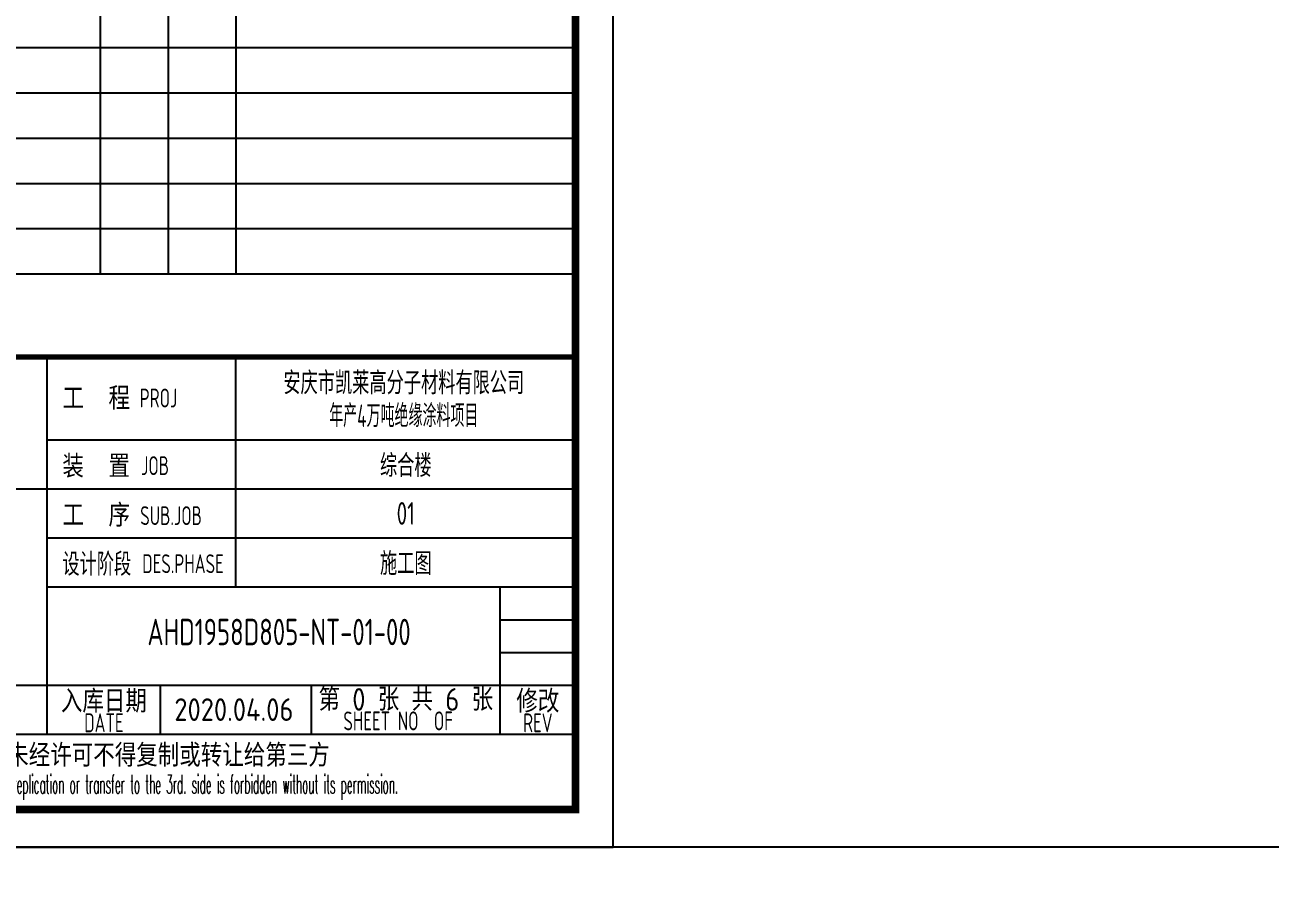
# Model space of a CAD drawing. Extents: x 5188914 to 7068445, y -542675 to 2032183.
# Drawn here: x 5207105 to 5223605, y -279812 to -268437 of the extents above; entities that cross this region are included whole.
import ezdxf
from ezdxf.enums import TextEntityAlignment as Align

# ---------------------------------------------------------------- set-up
doc = ezdxf.new("R2010")
doc.units = 0
doc.header["$LTSCALE"] = 1000
doc.header["$MEASUREMENT"] = 0
doc.layers.get('0').update_dxf_attribs({"linetype": 'CONTINUOUS'})
doc.layers.add('PUB_TITLE', color=4, linetype='CONTINUOUS')
doc.layers.add('TH_TITLE', color=7, linetype='CONTINUOUS')
doc.styles.add('AHD_TQ', font='sceie.shx', dxfattribs={"bigfont": 'sceic.shx'})
doc.styles.add('ECEC_TQ', font='txt_l.shx', dxfattribs={"bigfont": 'hztxt_l.shx'})
doc.styles.add('sceie', font='SCEIE', dxfattribs={"width": 0.75, "bigfont": 'SCEIC'})

msp = doc.modelspace()

# ---------------------------------------------------------------- linework, layer by layer
for p, q in [((5207402.1, -277837.3), (5207402.1, -272837.3)), ((5209902.1, -275887.3), (5209902.1, -272837.3)), ((5214402.1, -278837.3), (5214402.1, -272837.3)), ((5207402.1, -273937.3), (5214402.1, -273937.3)), ((5196402.1, -274587.3), (5207402.1, -274587.3)), ((5207402.1, -274587.3), (5214402.1, -274587.3)), ((5207402.1, -275237.3), (5214402.1, -275237.3)), ((5207402.1, -275887.3), (5214402.1, -275887.3)), ((5213402.1, -277837.3), (5213402.1, -275887.3)), ((5213402.1, -276320.7), (5214402.1, -276320.7)), ((5213402.1, -276754), (5214402.1, -276754)), ((5201902.1, -277187.3), (5214402.1, -277187.3)), ((5208902.1, -277837.3), (5208902.1, -277187.3)), ((5210902.1, -277837.3), (5210902.1, -277187.3)), ((5196402.1, -277837.3), (5214402.1, -277837.3)), ((5196402.1, -278837.3), (5214402.1, -278837.3))]:
    msp.add_line(p, q)
at = {"const_width": 70}
msp.add_lwpolyline([(5214402.1, -272837.3), (5196402.1, -272837.3)], dxfattribs=at)
at = {"layer": 'PUB_TITLE'}
for p, q in [((5208102.1, -251337.3), (5208102.1, -271737.3)), ((5209902.1, -251337.3), (5209902.1, -271737.3)), ((5209002.1, -252537.3), (5209002.1, -271737.3)), ((5196402.1, -268737.3), (5214402.1, -268737.3)), ((5196402.1, -269337.3), (5214402.1, -269337.3)), ((5196402.1, -269937.3), (5214402.1, -269937.3)), ((5196402.1, -270537.3), (5214402.1, -270537.3)), ((5196402.1, -271137.3), (5214402.1, -271137.3)), ((5196402.1, -271737.3), (5214402.1, -271737.3))]:
    msp.add_line(p, q, dxfattribs=at)
msp.add_lwpolyline([(5193902.1, -279337.3), (5214902.1, -279337.3), (5214902.1, -249637.3), (5193902.1, -249637.3)], close=True, dxfattribs=at)
at = {"layer": 'PUB_TITLE', "const_width": 100}
msp.add_lwpolyline([(5196402.1, -278837.3), (5214402.1, -278837.3), (5214402.1, -250137.3), (5196402.1, -250137.3)], close=True, dxfattribs=at)
at = {"layer": 'TH_TITLE'}
msp.add_lwpolyline([(5193907.2, -321337.3), (5253307.2, -321337.3), (5253307.2, -279337.3), (5193907.2, -279337.3)], close=True, dxfattribs=at)

# ---------------------------------------------------------------- texts
for s, height, style, width, p in [('安庆市凯莱高分子材料有限公司', 300, 'sceie', 0.8, (5212125.8, -273167.2)), ('年产4万吨绝缘涂料项目', 300, 'sceie', 0.65, (5212125.8, -273602.2)), ('综合楼', 300, 'sceie', 0.8, (5212152.1, -274262.3)), ('01', 300, 'sceie', 0.8, (5212152.1, -274912.3)), ('施工图', 300, 'sceie', 0.8, (5212152.1, -275562.3)), ('DATE', 250, 'AHD_TQ', 0.75, (5208152.1, -277687.3)), ('SHEET NO  OF  ', 250, 'AHD_TQ', 0.75, (5212152.1, -277662.3)), ('REV', 250, 'AHD_TQ', 0.75, (5213902.1, -277687.3)), ('The proprietary right of this document belongs to Anhui Huadong Chemical And Medical Engineering  Co.,Ltd.  and any replication or transfer to the 3rd. side is forbidden without its permission. ', 250, 'ECEC_TQ', 0.4, (5205402.1, -278537.3))]:
    msp.add_text(s, height=height, dxfattribs=dict(style=style, width=width)).set_placement(p, align=Align.MIDDLE)
at = {"style": 'AHD_TQ'}
for s, p in [('工  程 ', (5207602.1, -273537.3)), ('装  置 ', (5207602.1, -274437.3)), ('工  序 ', (5207602.1, -275087.3))]:
    msp.add_text(s, height=300, dxfattribs=at).set_placement(p)
for s, height, width, p in [('PROJ', 250, 0.75, (5208626.5, -273507.9)), ('JOB', 250, 0.75, (5208644.5, -274404.5)), ('SUB.JOB', 250, 0.75, (5208632.9, -275067.2)), ('设计阶段', 300, 0.8, (5207602.1, -275737.3)), ('DES.PHASE', 250, 0.75, (5208660.2, -275704))]:
    msp.add_text(s, height=height, dxfattribs=dict(at, width=width)).set_placement(p)
for s, p in [('入库日期', (5208152.1, -277387.3)), ('第 0 张 共 6 张', (5212152.1, -277362.3)), ('修改', (5213902.1, -277387.3)), ('本文件专有权属安徽华东化工医药工程有限责任公司所有,未经许可不得复制或转让给第三方', (5205402.1, -278137.3))]:
    msp.add_text(s, height=300, dxfattribs=at).set_placement(p, align=Align.MIDDLE)
at = {"style": 'sceie', "width": 0.8}
msp.add_attdef('AHD1958D805-NT-01-00', text='200320-02-040', height=350, dxfattribs=at).set_placement((5210472.9, -276483.6), align=Align.MIDDLE)
at = {"style": 'AHD_TQ'}
msp.add_attdef('2020.04.06', text='0', height=300, dxfattribs=at).set_placement((5209874.2, -277512.3), align=Align.MIDDLE)

doc.saveas('drawing.dxf')
